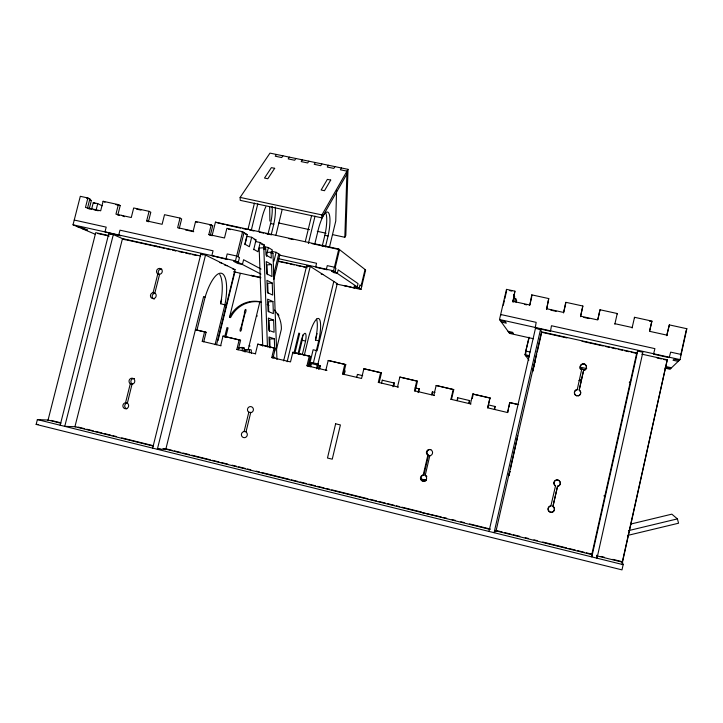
<?xml version="1.0" encoding="UTF-8"?>
<svg xmlns="http://www.w3.org/2000/svg" width="723" height="723" viewBox="0 0 723 723"><rect width="100%" height="100%" fill="white"/><g stroke="black" fill="none" stroke-linecap="round" stroke-linejoin="round"><path stroke-width="1.08" d="M321.871 217.849L321.925 214.921L348.016 169.336L269.995 153.113L240.135 197.406L240.235 200.343L321.871 217.849L346.886 174.008M336.575 190.095L335.761 221.048L329.462 247.149M332.707 234.659L344.826 237.28L346.977 171.143L340.406 169.778L341.455 167.971M348.016 169.336L345.82 235.409L344.826 237.28M617.117 314.071L617.234 313.52L600 309.76L597.903 319.439M309.652 366.642L310.23 363.326L311.505 362.458L318.518 364.085L317.84 367.899M310.727 366.868L311.505 362.458M316.584 368.793L317.27 364.961L318.518 364.085M343.145 374.451L343.542 372.228M344.103 374.641L344.907 370.221L343.75 371.125M669.335 324.898L666.742 335.626L669.335 324.898L686.85 328.721L680.036 359.611L669.986 369.236L664.799 368.079M622.196 562.413L667.248 359.801L641.807 354.143M622.078 564.012L667.248 359.801M596.891 555.86L622.476 562.196L623.154 564.663L621.997 569.887L36.15 424.401L37.379 419.575L48.052 420.063L60.849 423.235M680.795 354.839L686.208 330.275M596.846 555.201L597.017 558.192L642.874 352.246L637.695 351.089L591.812 556.9L591.775 553.529M649.597 330.791L651.902 321.093L634.532 317.298L634.342 317.831M651.902 321.093L649.615 331.333L667.067 335.165M614.839 324.22L617.234 313.52M634.532 317.298L632.074 328.007L632.245 327.519L614.939 323.714M563.56 312.96L565.757 302.286L582.846 306.019L580.542 316.168L597.713 319.937L600 309.76M580.587 316.701L582.846 306.019M550.854 506.055L555.544 485.748A3.19 3.154 51.4 0 1 555.128 480.632A3.19 3.154 51.4 0 1 560.108 481.834A3.19 3.154 51.4 0 1 557.55 486.227L552.86 506.552A3.217 3.163 55.1 0 1 553.276 511.694A3.217 3.163 55.1 0 1 548.278 510.483A3.217 3.163 55.1 0 1 550.854 506.055L551.007 505.811A3.208 3.154 55 0 0 548.45 510.212A3.208 3.154 55 0 0 553.429 511.423A3.208 3.154 55 0 0 553.014 506.299L557.55 486.227M577.216 389.742L581.654 369.625A3.172 3.136 12 0 1 581.229 364.573A3.172 3.136 12 0 1 586.217 365.702A3.172 3.136 12 0 1 583.66 370.077L579.168 389.968A3.172 3.145 22.4 0 1 579.593 395.038A3.172 3.145 22.4 0 1 574.613 393.899A3.172 3.145 22.4 0 1 577.162 389.516L577.216 389.742A3.163 3.136 22.5 0 0 576.873 395.924M578.337 395.906A3.163 3.136 22.5 0 0 579.213 390.194L583.66 370.077M488.992 531.432L535.463 328.378L540.515 329.498L494.08 532.688L496.041 530.908M548.739 298.572L546.606 309.236L548.739 298.572L531.785 294.867L529.724 305.531M495.897 531.559L541.527 331.83L636.737 353.014L591.785 554.595L495.372 530.745M508.649 475.734L509.968 471.306M510.456 469.155L517.767 435.806M532.508 371.306L536.737 354.125M537.234 351.947L541.726 332.291M563.795 311.947L565.856 302.874M514.921 301.699L515.653 298.518L513.737 298.102M516.132 302.503L516.62 300.406L515.653 298.518M494.351 409.372L495.029 406.434L494.613 409.471M529.95 304.528L531.794 296.493M507.447 412.444L509.715 402.53L518.635 404.6M508.531 409.29L507.781 412.58L487.691 407.844L489.977 397.957L472.77 393.972L470.492 403.841L470.971 404.003L450.917 399.277L453.204 389.435L436.15 385.486L433.863 395.3M509.037 407.094L509.715 402.53M528.929 360.144L524.979 354.695L528.992 337.171M528.929 338.563L525.811 351.062L530.086 352.02M525.992 352.517L525.368 355.228L529.001 356.05L529.543 356.837L525.946 356.023M468.838 403.425L469.516 400.506L469.173 403.542M472.236 398.545L473.249 394.18L472.77 393.972M533.529 338.744L509.552 333.384L499.512 319.521L506.48 289.345L514.903 291.179L512.905 301.834L514.903 291.179M503.307 305.223L504.311 300.867M504.817 298.698L506.579 291.071M489.977 397.957L487.691 407.844M513.429 301.952L514.659 296.584L513.646 294.595M431.694 394.776L432.372 391.866L434.948 392.508M432.354 393.945L432.372 391.866M423.217 475.065L427.835 455.255A3.136 3.091 89 0 1 427.483 450.212A3.136 3.091 89 0 1 432.336 451.378A3.136 3.091 89 0 1 429.787 455.725L425.169 475.535A3.145 3.091 85.5 0 1 425.531 480.596A3.145 3.091 85.5 0 1 420.678 479.412A3.145 3.091 85.5 0 1 423.217 475.065L423.895 474.939L428.495 455.21A3.118 3.082 88.9 0 1 430.845 449.534M453.204 389.435L453.755 389.661L451.477 399.458L450.917 399.277M456.981 400.669L457.659 397.749L469.851 400.623M457.578 399.819L457.659 397.749M416.755 380.994L417.442 381.247L415.156 390.998L414.46 390.781L416.755 380.994L399.855 377.081L397.551 386.85L398.319 387.076L378.319 382.368L380.623 372.625L363.868 368.739L361.554 378.463L342.485 374.017L344.808 364.32L328.197 360.47L325.874 370.149L326.923 370.447L306.968 365.748L309.299 356.096L292.833 352.282L290.501 361.907L271.758 357.542L274.098 347.935L257.768 344.157L255.436 353.737M418.039 392.616L418.951 388.739L419.421 388.902L418.744 391.794M380.623 372.625L381.455 372.905L379.159 382.612L378.319 382.368M381.572 383.1L382.259 380.208L394.442 383.091L393.755 385.974M392.987 386.778L393.899 382.919L394.442 383.091M361.157 285.784L365.043 269.516M336.231 283.958L360.994 289.462L365.648 269.977L338.789 249.055L215.436 222.178L212.047 235.825M343.47 374.297L345.775 364.645L344.808 364.32M344.229 374.442L344.916 371.568L344.247 371.369M356.737 377.316L357.424 374.433L362.684 375.653M309.299 356.096L310.402 356.448L308.088 366.055L306.968 365.748M309.064 366.606L313.122 349.733L317.135 350.745L333.809 281.428M319.467 341.048L315.463 340.018L317.036 333.502M360.994 289.462L333.547 270.836L338.789 249.055M335.183 267.736L339.539 249.634L312.083 243.651M313.339 363.145L318.726 340.768A22.774 5.323 -76.9 0 0 318.626 318.518A22.774 5.323 -76.9 0 0 308.721 336.927L304.22 355.589M317.749 364.726L337.243 283.624L310.23 266.389L306.697 265.612L283.615 360.885M318.726 369.471L319.638 365.648L320.379 365.865L319.693 368.721M305.26 241.708L311.649 215.391M308.387 243.552L315.038 216.123M314.848 243.796L318.572 228.432A22.413 5.486 -78.1 0 1 328.134 212.336A22.413 5.486 -78.1 0 1 328.07 235.996L325.44 246.886M287.158 361.717L310.23 266.389M293.845 353.701L298.816 333.113L299.674 333.448L294.975 352.887M322.223 246.191L324.853 235.3A22.404 5.54 -78.1 0 0 325.946 213.375M297.939 354.107L301.455 339.566A9.245 2.232 -76.8 0 1 305.205 333.312A9.245 2.232 -76.8 0 1 305.576 341.066L302.422 354.134M298.753 354.433L302.169 340.289A9.236 2.259 -76.8 0 0 302.639 335.002M271.577 252.905L272.3 249.95L268.369 247.537L263.976 246.579L265.567 247.546M275.834 235.463L282.169 209.553M248.07 350.049L259.982 301.31M273.981 261.075L276.123 252.3L271.83 251.351M273.701 274.595L278.753 253.909M273.773 279.548L279.864 254.595L276.123 252.3M244.112 431.568L248.82 412.227A3.064 2.964 -73.6 0 1 248.549 407.311A3.064 2.964 -73.6 0 1 253.195 408.432A3.064 2.964 -73.6 0 1 250.691 412.679L245.983 432.02A3.073 2.964 -76.2 0 1 246.254 436.945A3.073 2.964 -76.2 0 1 241.609 435.815A3.073 2.964 -76.2 0 1 244.112 431.568L246.353 431.649M274.098 347.935L275.336 348.314L273.005 357.885L271.758 357.542M276.665 348.576L281.383 329.119A28.179 27.23 -64.9 0 0 274.442 310.031M238.066 256.773L244.013 232.598L241.925 232.137M216.548 344.708L235.029 269.643L205.513 255.065L200.849 254.026L152.661 448.124M218.012 340.533L234.966 271.676M248.016 229.245L254.442 203.127M95.4 234.333L73.023 224.808L80.307 196.313L87.89 197.966L85.468 207.465L100.678 210.8L103.1 201.283L118.364 204.618L115.951 214.153L131.279 217.524L133.692 207.962L149.074 211.324L146.661 220.904L162.115 224.293L164.519 214.695L180.018 218.075L177.614 227.7L193.186 231.116L195.581 221.473L211.206 224.88L208.811 234.541L224.492 237.984L226.886 228.305L242.63 231.749L247.203 234.55L244.853 244.121L249.336 246.733L251.658 237.28L247.049 236.276L244.98 244.672M220.66 345.639L223.009 336.096L239.196 339.846L240.56 340.262L238.229 349.778L236.846 349.408L239.196 339.846M224.636 337.153L226.995 327.564L228.043 327.908L225.693 337.469M261.536 302.277A28.098 27.158 -65 0 0 230.574 317.605L229.534 317.234L240.298 273.43M251.36 229.968L257.786 203.841M253.719 249.742L255.996 239.946L251.658 237.28M258.653 231.55L262.395 216.304A22.268 6.453 -78.3 0 1 265.82 206.814M255.725 241.554L260.226 242.539L257.966 251.758L253.71 249.281M263.488 248.576L264.347 245.07L260.226 242.539M267.953 234.36L270.601 223.552A22.259 6.507 -78.3 0 0 272.092 206.38M271.125 235.056L273.773 224.238A22.268 6.453 -78.3 0 0 275.282 207.058M266.416 255.535L268.369 247.537M165.712 449.67L203.624 296.52L205.124 297.099A33.547 10.646 -76.9 0 1 221.853 273.411A33.547 10.646 -76.9 0 1 224.925 304.708L215.083 344.681M196.945 330.149L195.409 329.706L204.591 331.83L202.241 341.346L203.741 341.753L206.082 332.273L196.945 330.149L205.124 297.099M226.263 305.223L220.587 303.723L221.654 299.394M260.931 274.107L235.454 260.876L242.63 231.749M211.206 224.88L212.707 225.757L210.321 235.382L208.811 234.541M205.513 255.065L157.343 449.281L165.829 449.209M134.406 378.518A3.009 2.865 -70.6 0 0 132.083 383.976L127.356 403.208A3.028 2.883 -72.3 0 1 127.573 408.052A3.028 2.883 -72.3 0 1 123.064 406.959A3.028 2.883 -72.3 0 1 125.54 402.765L130.303 383.741A3.019 2.874 -70.5 0 1 130.086 378.915A3.019 2.874 -70.5 0 1 134.595 380A3.019 2.874 -70.5 0 1 132.119 384.175M154.912 293.104A3 2.856 -64 0 1 155.138 297.876A3 2.856 -64 0 1 150.637 296.846A3 2.856 -64 0 1 153.095 292.688L157.804 273.89A2.991 2.847 -62.1 0 1 157.578 269.137A2.991 2.847 -62.1 0 1 162.079 270.149A2.991 2.847 -62.1 0 1 159.611 274.297L154.785 293.276A2.982 2.847 -64 0 0 154.279 299.105M179.25 228.558L181.645 218.97L180.018 218.075M629.335 382.666L629.534 381.861M91.713 208.811L93.285 202.639L97.732 203.615L102.151 205.784M96.159 209.778L97.732 203.615M47.962 420.434L95.725 232.67L108.459 235.499M60.172 425.214L108.784 233.574L113.33 234.586L125.133 239.792M117.813 215.065L120.217 205.558L118.364 204.618M113.33 234.586L64.745 426.353L75.807 426.751M87.89 197.966L89.851 198.933L87.438 208.396L91.767 209.345M89.254 208.83L91.378 200.497L89.562 199.602M604.039 496.077L604.22 495.372M637.695 351.089L636.547 353.384L631.161 352.191M334.903 166.606L333.845 168.405L327.293 167.049L328.369 165.251M321.843 163.895L320.759 165.684L314.225 164.32L315.327 162.539M308.82 161.184L307.709 162.964L301.193 161.609L302.322 159.837M295.834 158.482L294.695 160.262L288.206 158.906L289.363 157.135M282.892 155.797L281.735 157.56L275.264 156.213L276.439 154.451M686.443 329.209L686.85 328.721M555.544 485.748L555.4 485.91A3.208 3.163 51.5 0 1 554.984 480.777A3.208 3.163 51.5 0 1 559.982 481.979A3.208 3.163 51.5 0 1 557.415 486.398M680.415 355.219L681.174 354.46L670.655 352.128L669.182 357.65L653.511 354.162L654.911 348.64L551.468 325.739L550.474 331.279L535.237 327.89L536.168 322.35L500.678 314.487L501.048 315.02M421.97 512.58L441.202 516.9M630.42 524.13L671.83 514.161L677.406 518.888L678.563 523.217L627.456 535.472M628.495 530.637L677.406 518.888M425.169 475.535L425.838 475.418A3.136 3.082 85.5 0 1 426.841 476.457M266.688 256.448L266.534 252.463L271.08 252.137L271.306 258.12L266.001 255.011L265.775 248.929L263.805 247.736L259.159 248.07L262.747 346.163M263.931 249.064L265.775 248.929M271.152 253.402L272.96 253.276L276.963 359.494M271.541 264.564L266.245 261.563L266.697 273.755L271.993 276.566L271.541 264.564L266.995 264.889L267.365 274.695M272.237 283.036L266.941 280.334L267.393 292.562L272.688 295.065L272.237 283.036L267.682 283.344L268.052 293.186M272.933 301.554L267.637 299.159L268.088 311.432L273.384 313.628L272.933 301.554L268.369 301.862L268.739 311.73M273.628 320.135L268.341 318.048L268.793 330.357L274.08 332.246L273.628 320.135L269.055 320.434L269.471 331.441M429.787 455.725L430.438 455.68M274.785 350.926L274.324 338.78L269.751 339.069L270.077 347.899M244.275 351.767L244.139 347.98L242.187 347.429L237.894 347.7L239.873 348.242M242.006 348.115L244.139 347.98M245.26 351.956L245.187 349.715L249.39 349.453L251.261 349.977L251.378 353.348M273.195 357.596L275.029 357.478L272.914 356.891M427.835 455.255L428.495 455.21M36.15 424.401L38.292 424.482M125.54 402.765L127.338 402.928A3.019 2.874 -72.3 0 0 126.823 408.847M248.82 412.227L251.026 412.435M130.303 383.741L132.083 383.976M240.135 197.406L321.925 214.921M278.707 222.982L309.561 229.652M317.28 231.324L326.091 233.222M270.601 223.552L273.773 224.238M324.853 235.3L328.07 235.996M224.22 224.51L215.436 222.178M226.416 224.989L240.696 228.097M242.892 228.576L247.284 229.534M249.48 230.013L253.872 230.971M259.367 232.164L263.759 233.122M265.956 233.601L270.348 234.559M289.019 238.626L293.411 239.584M86.615 198.219L89.851 198.933M115.87 204.609L120.217 205.558M136.584 209.137L140.958 210.086M209.598 225.079L212.707 225.757M228.332 229.173L230.42 229.625M509.842 290.646L511.857 291.08M649.48 321.139L651.64 321.608M89.58 200.108L91.378 200.497M245.332 234.144L247.203 234.55M254.171 239.548L255.996 239.946M261.681 244.482L264.347 245.07M512.58 301.238L529.471 304.952M546.425 308.676L563.452 312.408M93.936 209.815L98.265 210.773M185.45 229.914L193.719 231.731M524.464 304.374L526.57 304.835M550.845 310.167L556.15 311.333M583.795 317.406L589.137 318.572M279.593 255.129L316.566 263.271L315.689 266.895L316.502 267.429L327.176 269.778L326.389 269.254L327.266 265.63L334.424 267.203L335.942 268.26L335.074 271.875L331.514 271.089L333.8 272.625L337.334 273.402L338.192 269.824L358.048 283.624L357.252 286.923L353.999 286.2L355.906 287.483L359.141 288.206L359.918 284.925L361.771 286.209M278.716 258.735L333.547 270.836M278.4 261.066L306.552 267.284M279.304 261.599L284.609 262.765M287.835 263.479L284.781 262.476M289.995 263.958L294.324 264.916M296.493 265.395L300.822 266.353M302.991 266.832L307.32 267.79M321.229 274.107L322.919 274.478M74.243 220.045L106.2 227.13L104.989 231.902L120.614 235.788L118.762 234.966L119.973 230.176L213.05 250.791L211.848 255.635L227.447 259.521L226.001 258.78L227.194 253.927L236.656 256.014L239.467 257.524L238.274 262.341L233.583 261.301L237.777 263.461L242.422 264.491L243.597 259.729L261.066 269.064M73.023 224.808L235.454 260.876M499.512 319.521L680.036 359.611M77.054 226.516L81.563 227.528L87.447 230.041L82.973 229.046M500.262 320.551L505.269 321.663L506.308 323.172L501.355 322.069M679.286 360.334L674.071 359.168L673.032 360.235L678.192 361.383M200.696 256.014L122.476 238.617L74.93 426.715L153.366 446.118M97.605 233.475L109.236 236.069M124.266 239.412L157.84 246.877L156.177 246.118M158.906 247.112L164.202 248.296M166.326 248.766L170.565 249.706M172.689 250.185L175.861 250.89L174.261 250.14M179.159 251.622L183.543 252.598M185.739 253.086L190.131 254.062M192.318 254.55L196.71 255.526M542.819 332.535L566.868 337.885M582.051 341.265L603.172 345.965M605.323 346.444L609.634 347.401M611.785 347.88L616.086 348.838M618.246 349.317L622.548 350.275M624.699 350.754L629.01 351.712M657.017 357.939L661.428 358.924M663.633 359.412L666.94 360.144M219.765 262.594L221.554 262.991M224.862 265.214L227.067 265.712M232.869 269.164L235.029 269.643M508.034 331.297L512.616 332.318L513.484 333.574L508.956 332.562M671.495 367.79L666.742 366.724L665.874 367.618L670.583 368.667M260.678 277.433L251.116 275.3L252.327 275.906M233.61 271.721L260.795 277.795M583.19 363.976L585.377 364.464M524.979 354.695L529.254 355.653M580.18 367.148L586.733 368.622M579.918 368.64L585.196 369.833M584.175 369.824L582.087 369.137M302.169 340.289L305.576 341.066M240.56 340.262L223.009 336.096M275.336 348.314L257.768 344.157M310.402 356.448L292.833 352.282M345.775 364.645L328.197 360.47M381.455 372.905L363.868 368.739M417.442 381.247L399.855 377.081M453.755 389.661L436.15 385.486M473.249 394.18L490.375 398.147M510.04 402.702L517.713 404.482M310.23 363.326L317.27 364.961M317.46 365.133L320.379 365.865M415.174 387.908L419.421 388.902M488.522 404.925L495.291 406.543M202.241 341.346L221.021 345.775M236.846 349.408L255.653 353.845M414.46 390.781L434.487 395.508M421.5 479.123L425.865 480.18M421.03 479.213L426.498 480.542M51.206 420.425L60.759 422.792M78.012 427.058L84.564 428.676M86.751 429.218L93.312 430.845M95.499 431.387L102.06 433.005M104.239 433.547L110.8 435.165M112.987 435.707L116.267 436.52M121.726 437.876L152.336 445.44M165.45 448.685L172.011 450.312M174.198 450.854L180.75 452.471M182.937 453.014L189.498 454.631M191.685 455.174L210.266 459.774M212.445 460.316L219.006 461.934M221.193 462.476L227.754 464.103M232.119 465.178L236.502 466.263M238.689 466.805L245.26 468.432M247.456 468.974L250.736 469.787M256.213 471.143L259.494 471.956M261.69 472.49L289.064 479.268M291.252 479.81L297.822 481.437M300.009 481.97L306.579 483.597M308.775 484.139L315.345 485.766M317.533 486.308L324.103 487.935M326.29 488.477L329.58 489.29M331.767 489.833L367.899 498.771M370.095 499.313L376.665 500.931M378.852 501.473L385.422 503.1M387.609 503.642L394.18 505.269M396.367 505.811L399.656 506.624M401.843 507.166L421.554 512.038M443.38 517.442L446.66 518.246M452.11 519.602L455.382 520.406M460.84 521.762L464.112 522.566M469.57 523.922L490.302 529.046M495.761 530.393L502.304 532.02M504.491 532.553L511.034 534.17M513.222 534.713L519.765 536.33M525.223 537.686L528.495 538.49M533.954 539.846L537.225 540.65M542.684 542.006L566.687 547.944M568.865 548.477L575.418 550.104M577.596 550.637L584.148 552.264M586.326 552.797L590.691 553.881M601.111 556.457L604.292 557.243M612.788 559.349L622.349 561.708M163.073 448.522L489.896 529.39M157.994 448.567L160.777 449.254M37.379 419.575L623.154 564.663M245.187 349.715L247.076 350.239M249.119 345.739L250.041 346.01M204.591 331.83L206.082 332.273M357.424 374.433L358.066 374.622M382.259 380.208L382.829 380.388M274.324 338.78L269.037 336.999L269.417 347.103M153.095 292.688L154.785 293.276M256.475 315.662L257.37 316.005M157.804 273.89L159.467 274.55A2.982 2.838 -62.1 0 1 161.771 269.146M108.784 233.574L110.791 234.451M93.285 202.639L95.075 203.515M117.361 214.388L119.241 215.3M200.849 254.026L202.765 254.966M121.6 215.318L124.401 216.692M103.1 201.283L105.007 202.241M146.661 220.904L148.414 221.78L150.809 212.237L149.074 211.324M273.439 275.689L274.568 276.294M195.581 221.473L197.144 222.359M271.08 252.137L272.96 253.276M306.697 265.612L308.35 266.651M344.979 285.901L344.32 285.477L354.577 288.034M540.515 329.498L541.816 332.508M531.785 294.867L532.029 295.49M263.805 247.736L267.465 347.004M249.39 349.453L249.507 352.815M242.187 347.429L242.304 350.782M269.661 206.624L269.896 221.075M316.448 319.042A22.765 5.386 -76.9 0 1 315.463 340.018M267.248 304.356A28.179 27.23 -64.9 0 1 269.01 305.395M229.534 317.234A28.179 27.23 -64.9 0 1 260.578 301.862M277.849 313.683A28.098 27.158 -65 0 1 278.906 315.454M532.743 371.604A34.867 1.961 -77.3 0 1 534.649 363.832M534.921 362.792A34.867 1.961 -77.3 0 1 535.445 360.75M508.983 475.607A35.255 1.97 -77 0 1 509.968 471.513M219.72 274.478A33.529 10.764 -76.9 0 1 220.587 303.723M579.177 380.669A28.631 28.333 27.1 0 1 581.22 380.045M579.15 380.479A28.712 28.423 27.1 0 1 581.193 379.855M426.19 480.452A3.136 3.082 85.5 0 1 421.355 479.277A3.136 3.082 85.5 0 1 423.895 474.939M580.659 368.893A3.154 3.127 12.1 0 1 581.663 364.609A3.154 3.127 12.1 0 1 586.001 365.594A3.154 3.127 12.1 0 1 585.07 369.896M335.635 423.795L327.474 458.021L332.246 459.186L340.406 424.943L335.635 423.795M244.528 313.43L241.184 327.085A2.169 0.633 -76.7 0 0 240.099 330.23A2.169 0.633 -76.7 0 0 241.066 330.556A2.169 0.633 -76.7 0 0 241.572 327.221L244.916 313.574A2.169 0.633 -76.9 0 0 245.992 310.447A2.169 0.633 -76.9 0 0 245.034 310.086A2.169 0.633 -76.9 0 0 244.528 313.43M330.709 180.063L324.482 190.709L321.129 189.995L327.383 179.367L330.709 180.063M274.668 168.314L267.817 178.744L264.51 178.048L271.396 167.628L274.668 168.314"/></g></svg>
